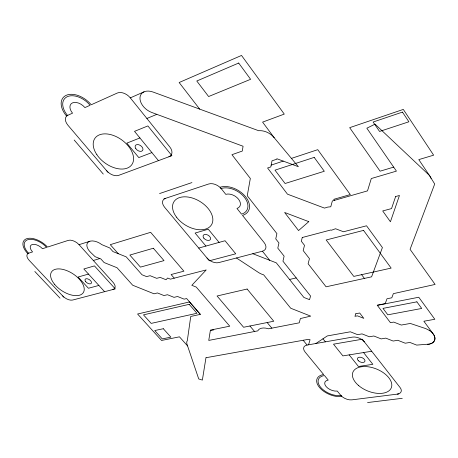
<?xml version="1.0" encoding="UTF-8"?>
<svg xmlns="http://www.w3.org/2000/svg" width="458" height="458" viewBox="0 0 458 458"><rect width="100%" height="100%" fill="white"/><g stroke="black" fill="none" stroke-linecap="round" stroke-linejoin="round"><path stroke-width="0.69" d="M434.951 338.725L434.928 339.12M434.963 338.325L434.923 337.918M434.797 339.83L434.86 339.504M308.566 344.794L310.055 339.681L307.994 339.401L206.518 357.624L206.014 357.423L202.367 380.083L198.72 378.943L187.024 344.279A10.866 5.925 28.4 0 1 187.316 340.643L190.746 316.461L200.364 314.354L186.652 298.559L184.15 299.148L177.555 296.503L174.023 297.351L167.462 294.717L163.975 295.565L157.455 292.948L154.02 293.801L132.677 285.219L117.048 267.73L104.098 262.543L100.915 258.999L95.115 256.68L90.667 252.398A11.484 6.504 33.2 0 1 89.757 241.28L90.495 241.08A11.484 6.504 33.2 0 1 101.899 244.675L109.771 247.967L112.994 251.602L126.208 256.852L142.026 274.777L146.612 276.615L150.081 275.693L156.693 278.332L160.203 277.411L166.077 279.752L167.599 278.023L170.422 279.151L206.203 269.939L191.828 285.317L196.253 287.08L229.744 326.176L210.417 330.103L208.751 340.42L257.808 330.859A11.536 6.641 26.2 0 1 267.844 328.586L268.52 328.798L299.217 322.827L300.379 318.556L310.684 316.123L290.721 308.234L263.648 274.829L262.623 274.502A12.395 7.7 27.4 0 1 258.335 272.373L236.442 257.98M434.648 340.248L434.51 340.609M434.321 340.952L434.121 341.284M433.881 341.599L432.272 343.008L429.627 344.061L416.666 345.097L409.916 342.447L405.238 343.214L397.779 340.277L393.159 341.044L385.75 338.124L381.199 338.903L373.837 335.995L369.348 336.773L362.038 333.888L357.606 334.666L350.347 331.798L327.281 335.937L315.865 343.517M433.589 341.954C437.132 337.924 432.976 332.497 429.232 330.373M433.331 342.195L433.028 342.47M432.678 342.727L432.323 342.973M431.928 343.191L431.528 343.403M67.532 115.416A18.268 11.553 38.3 0 1 67.343 96.655A18.268 11.553 38.3 0 1 90.094 105.266L84.919 107.596A10.024 6.338 38.3 0 0 72.45 102.895A10.024 6.338 38.3 0 0 72.536 113.166L66.456 115.897A20.055 12.681 38.3 0 1 66.244 95.298A20.055 12.681 38.3 0 1 91.222 104.762L117.265 93.048A10.316 6.818 37.5 0 1 130.301 97.869L144.018 91.835M431.093 343.58L430.652 343.758M146.886 118.467L156.842 114.351M139.902 137.944L126.843 143.136L138.785 157.575L151.884 152.6M159.556 193.568L191.942 182.582M163.97 198.875L208.665 183.996A9.778 6.378 31.1 0 1 221.386 188.828M271.17 165.109L283.244 161.107M291.431 158.394L317.755 149.674L350.296 194.576L333.745 199.333L334.483 200.341M28.528 253.222A15.177 8.164 34.5 0 1 27.738 239.711A15.177 8.164 34.5 0 1 46.642 247.366L42.497 248.705A8.33 4.477 34.5 0 0 32.14 244.526A8.33 4.477 34.5 0 0 32.558 251.917L27.663 253.503A16.66 8.96 34.5 0 1 26.787 238.67A16.66 8.96 34.5 0 1 47.546 247.074L68.282 240.376A8.536 4.757 33.8 0 1 79.034 244.664L89.871 241.246M430.171 343.901L429.696 344.038M393.674 167.118L380.083 171.183L349.677 127.668L403.303 109.416L433.634 155.176L418.789 159.613L429.93 176.198M93.323 260.482L99.815 258.564M88.497 274.079L78.083 277.027L88.428 288.254L98.876 285.443M198.715 248.076L225.067 240.736L235.738 253.801L209.34 260.791L164.617 207.274A9.423 5.891 32.3 0 1 165.401 198.4M221.134 188.507A17.793 11.616 30.1 0 1 244.389 197.266A17.793 11.616 30.1 0 1 241.526 214.161L236.975 208.436A9.761 6.372 30.1 0 0 238.509 199.178A9.761 6.372 30.1 0 0 225.788 194.358L220.126 187.236A19.528 12.75 30.1 0 1 245.665 196.848A19.528 12.75 30.1 0 1 242.505 215.392L264.192 242.666A9.475 6.006 28.1 0 1 262.428 251.202L218.752 262.6A9.126 5.57 29.5 0 1 206.993 257.986M289.548 279.466L296.206 277.92M429.186 344.141L428.671 344.239M210.342 330.556L213.749 329.869L213.422 329.491M377.34 305.36L418.767 297.236L434.825 319.283L423.868 321.23L433.348 334.128M303.156 340.271L307.072 345.051L352.339 337.128A9.137 5.422 22.8 0 1 364.402 341.903M371.707 351.24L342.899 355.895L333.498 344.176L362.301 339.218L400.086 387.542A8.948 5.084 21.3 0 1 397.212 394.143M398.832 393.937L351.933 399.845A8.588 4.769 23 0 1 340.741 395.294M367.551 402.553L402.267 398.311M428.133 344.301L427.595 344.359M252.793 253.715L276.294 262.84L303.883 297.448L309.539 299.669L310.553 296.017L282.947 261.192L284.12 256.142L277.8 248.133L278.956 242.958L275.756 238.887L276.913 233.609L247.257 195.755L250.331 178.454L231.943 154.701L242.288 151.06L243.078 146.251L151.735 112.462A13.895 9.378 36.6 0 1 139.976 97.674A13.895 9.378 36.6 0 1 153.087 92.047L258.718 130.736L259.778 130.667A14.032 9.876 30.5 0 1 273.924 137.4L298.353 166.695L276.821 158.731L276.718 159.235L272.018 160.81L270.81 166.93L267.575 167.994L287.469 194.163L324.51 208.104L327.796 207.079L330.773 206.776L332.353 200.953L367.505 190.877L371.295 178.534L396.428 171.115L366.841 128.206L375.039 124.158L429.352 175.351L434.705 184.013L410.076 249.335L435.1 284.435L393.359 293.652L391.796 297.803L387.01 298.759L385.201 303.625L377.215 305.194L390.445 322.684L393.72 322.089L401.3 325.054L410.316 323.451L425.877 328.655L429.232 330.367M34.825 271.474L60.009 298.158M63.817 297.139L29.215 260.373A8.221 4.368 34.3 0 1 28.745 253.154M104.584 291.689L83.837 268.978L94.457 265.903L115.273 288.889L72.696 300.03A8.004 4.214 32.8 0 1 62.689 295.942M79.034 244.664L113.126 282.397A8.313 4.574 32.1 0 1 112.88 289.519M187.58 345.933L179.444 336.825L161.542 340.46L137.577 314.011L189.498 301.936L200.289 314.371M118.278 253.703L110.275 244.664L150.642 232.315L183.904 271.182L171.097 274.531L174.246 278.166M74.185 140.022L103.285 174.08M107.991 172.305L67.967 125.269A9.87 6.154 37.9 0 1 67.801 115.296M249.925 325.993L254.585 331.506M267.163 322.546L271.829 328.157M205.911 246.072L195.108 233.065L208.276 229.206L219.101 242.397M158.457 160.644L134.515 131.354L147.882 125.921L171.905 155.668L118.651 175.368A9.538 5.908 35.2 0 1 106.691 170.777M130.301 97.869L169.763 146.886A9.961 6.521 34.4 0 1 168.887 156.785M322.959 338.805L325.409 341.845M262.428 251.202L269.688 260.276M349.185 354.881L358.454 366.497L372.835 364.322L363.572 352.557M199.682 109.113L179.141 82.52L241.521 55.447L284.275 114.099L262.594 122.12L274.222 137.755M361.608 274.668L364.419 278.401M433.629 334.546L433.903 334.97M430.257 176.731L430.554 177.275M434.127 335.393L434.339 335.817M430.818 177.824L431.052 178.38M434.51 336.241L434.665 336.664M434.774 337.088L434.877 337.5M340.935 395.535A15.624 8.725 23.5 0 1 320.594 387.222A15.624 8.725 23.5 0 1 324.47 375.537L328.22 380.094A8.576 4.786 23.5 0 0 326.062 386.506A8.576 4.786 23.5 0 0 337.26 391.063L341.731 396.496A17.152 9.572 23.5 0 1 319.409 387.371A17.152 9.572 23.5 0 1 323.651 374.547L305.068 351.979A8.771 5.067 24.5 0 1 307.072 345.051M302.251 237.513L301.33 241.229L304.507 245.339L303.179 250.566L309.459 258.656L308.12 263.751L326.079 286.805L371.593 276.832L382.407 247.56L366.543 225.788L343.523 231.765L335.548 228.742L331.432 230.237L330.779 229.99L302.251 237.513M355.82 313.759L354.944 316.329L357.44 315.854L363.807 318.35L359.69 313.009L355.82 313.759M395.632 196.528L391.538 208.585L382.705 210.949L390.416 221.769L399.45 195.474L395.632 196.528M308.795 221.649L298.547 230.563L284.63 212.472L308.795 221.649M238.692 63.049L196.78 81.009L208.613 96.535L250.612 79.303L238.692 63.049M402.45 112.096L373.121 122.023L379.562 131.446L408.885 121.782L402.45 112.096M314.188 157.386L274.995 170.164L285.088 183.503L324.316 171.258L314.188 157.386M153.35 248.242L129.843 255.066L140.44 267.117L164.016 260.613L153.35 248.242M363.538 230.391L326.176 239.981L353.782 276.409L391.143 268.096L363.538 230.391M247.12 289.027L217.063 296L243.593 327.258L273.758 321.23L247.12 289.027M189.188 304.33L143.48 314.864L151.18 323.388L196.969 313.283L189.188 304.33M163.317 328.718L154.735 330.55L162.292 338.903L170.891 337.145L163.317 328.718M416.877 301.839L382.974 308.383L387.823 314.812L421.721 308.457L416.877 301.839M358.374 360.755A4.002 2.33 22.6 0 0 364.814 361.539A4.002 2.33 22.6 0 0 360.412 357.24A4.002 2.33 22.6 0 0 358.374 360.755M358.522 385.481A20.73 11.828 22.1 0 0 391.269 387.892A20.73 11.828 22.1 0 0 366.509 366.618A20.73 11.828 22.1 0 0 358.522 385.481M135.814 148.65A4.385 2.822 35.2 0 0 142.61 150.522A4.385 2.822 35.2 0 0 138.722 144.717A4.385 2.822 35.2 0 0 135.814 148.65M96.884 154.73A22.677 14.267 35.8 0 0 131.721 164.806A22.677 14.267 35.8 0 0 111.557 134.847A22.677 14.267 35.8 0 0 96.884 154.73M85.629 281.584A3.664 1.992 32.6 0 0 91.245 283.365A3.664 1.992 32.6 0 0 87.822 278.911A3.664 1.992 32.6 0 0 85.629 281.584M54.519 284.241A18.973 10.116 33.1 0 0 83.236 292.742A18.973 10.116 33.1 0 0 64.492 269.825A18.973 10.116 33.1 0 0 54.519 284.241M203.833 238.154A4.122 2.559 30.2 0 0 210.342 239.603A4.122 2.559 30.2 0 0 206.363 234.513A4.122 2.559 30.2 0 0 203.833 238.154M176.507 217.144A22.041 13.872 31.3 0 0 211.201 225.244A22.041 13.872 31.3 0 0 190.391 197.49A22.041 13.872 31.3 0 0 176.507 217.144"/></g></svg>
